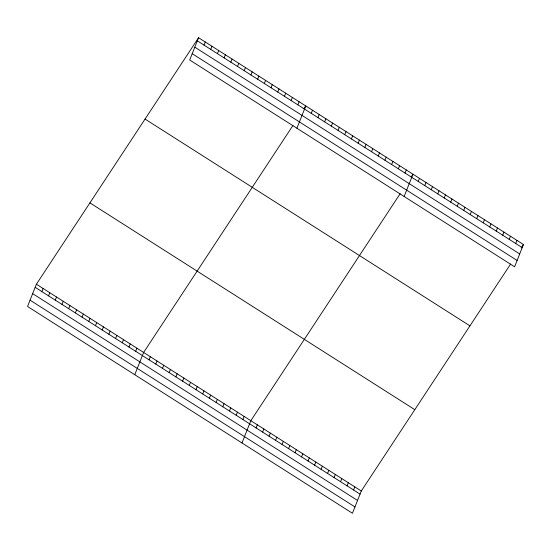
<?xml version="1.0" encoding="UTF-8"?>
<svg xmlns="http://www.w3.org/2000/svg" width="551" height="551" viewBox="0 0 551 551"><rect width="100%" height="100%" fill="white"/><g stroke="black" fill="none" stroke-linecap="round" stroke-linejoin="round"><path stroke-width="0.83" d="M198.56 37.73L189.702 59.997L514.593 266.787L523.45 244.52L198.56 37.73L36.407 284.213L27.55 306.48L352.44 513.27L361.298 491.003L510.646 263.991M41.869 291.596L43.109 288.483M48.571 295.859L49.81 292.746M55.272 300.123L56.512 297.01M61.974 304.386L63.213 301.273M68.675 308.656L69.915 305.543M75.377 312.92L76.617 309.807M82.078 317.183L83.318 314.07M88.78 321.447L90.013 318.333M204.022 45.113L205.261 42M95.475 325.717L96.714 322.604M210.723 49.376L211.963 46.263M102.176 329.98L103.416 326.867M217.425 53.64L218.664 50.527M108.878 334.243L110.117 331.13M224.126 57.903L225.366 54.79M115.579 338.507L116.819 335.394M230.828 62.173L232.067 59.06M122.281 342.777L123.52 339.664M237.529 66.437L238.762 63.324M128.982 347.04L130.222 343.927M244.224 70.7L245.464 67.587M135.684 351.304L136.923 348.191M250.925 74.964L252.165 71.85M134.761 374.721L143.625 352.454L292.967 125.442M257.627 79.234L258.867 76.121M149.087 359.837L150.327 356.724M264.328 83.497L265.568 80.384M155.788 364.101L157.021 360.988M271.03 87.761L272.27 84.647M162.483 368.364L163.723 365.251M277.732 92.024L278.971 88.911M169.185 372.628L170.424 369.514M284.433 96.294L285.673 93.181M175.886 376.898L177.126 373.785M291.135 100.557L292.374 97.444M182.588 381.161L183.827 378.048M297.836 104.821L299.076 101.708M189.289 385.425L190.529 382.311M296.913 128.238L305.771 105.971L303.945 108.754M195.991 389.688L197.23 386.575M311.232 113.354L312.472 110.241M202.692 393.958L203.932 390.845M317.934 117.618L319.174 114.505M209.394 398.221L210.634 395.108M324.635 121.881L325.875 118.768M216.095 402.485L217.335 399.372M331.337 126.145L332.577 123.031M222.797 406.748L224.03 403.635M338.038 130.415L339.278 127.302M229.498 411.018L230.731 407.905M344.74 134.678L345.98 131.565M236.193 415.282L237.433 412.169M351.442 138.942L352.681 135.828M242.895 419.545L244.134 416.432M358.143 143.205L359.383 140.092M241.979 442.956L250.836 420.695L400.184 193.683M364.845 147.475L366.084 144.362M256.098 427.948L257.338 424.835M371.546 151.739L372.779 148.625M262.593 432.08L263.833 428.967M378.241 156.002L379.481 152.889M269.088 436.22L270.327 433.107M384.942 160.265L386.182 157.152M275.59 440.352L276.829 437.239M391.644 164.535L392.884 161.422M282.084 444.492L283.324 441.379M398.345 168.799L399.585 165.686M288.586 448.624L289.826 445.511M405.047 173.062L406.287 169.949M295.081 452.764L296.321 449.65M404.131 196.473L412.988 174.212L411.156 176.995M301.583 456.896L302.816 453.783M418.243 181.465L419.483 178.352M308.078 461.035L309.318 457.922M424.745 185.597L425.985 182.484M314.573 465.168L315.813 462.055M431.24 189.737L432.48 186.624M321.075 469.307L322.314 466.194M437.742 193.869L438.982 190.756M327.57 473.44L328.809 470.327M444.237 198.009L445.477 194.896M334.071 477.572L335.311 474.459M450.739 202.141L451.972 199.028M340.566 481.712L341.806 478.599M457.234 206.281L458.473 203.167M347.068 485.844L348.301 482.731M463.728 210.413L464.968 207.3M353.563 489.984L354.803 486.87M470.23 214.553L471.47 211.439M476.725 218.685L477.965 215.572M483.227 222.824L484.46 219.711M489.722 226.957L490.962 223.844M496.217 231.096L497.457 227.976M502.719 235.229L503.958 232.116M509.214 239.361L510.453 236.248M515.715 243.501L516.955 240.388M521.163 247.998L523.45 244.52M197.32 40.843L522.21 247.633M194.806 47.166L519.696 253.956M192.216 53.674L517.107 260.465M145.051 119.071L469.941 325.861M89.916 202.878L414.807 409.668M36.407 284.213L361.298 491.003M35.168 287.326L360.058 494.116M32.654 293.649L357.544 500.439M30.064 300.157L354.954 506.948"/></g></svg>
